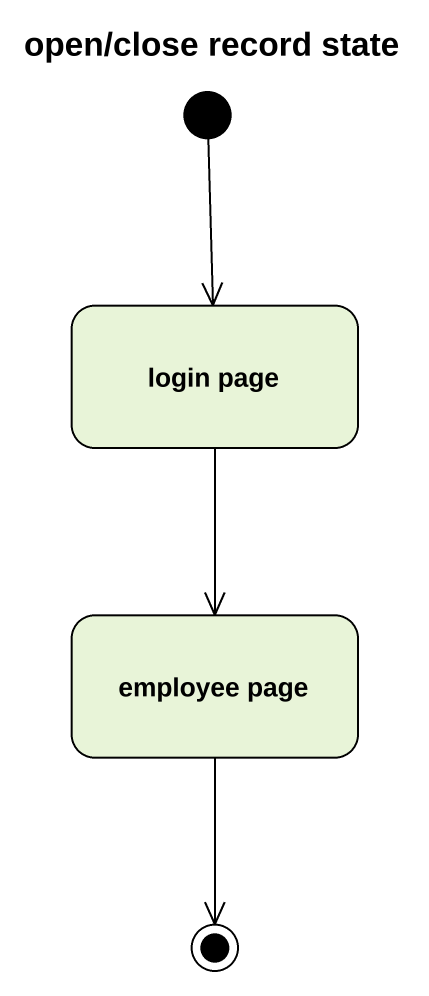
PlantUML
@startuml
title open/close record state
hide empty description
state "login page" as login_page
state "employee page" as employee_page
[*] --> login_page
login_page --> employee_page
employee_page --> [*]
@enduml
